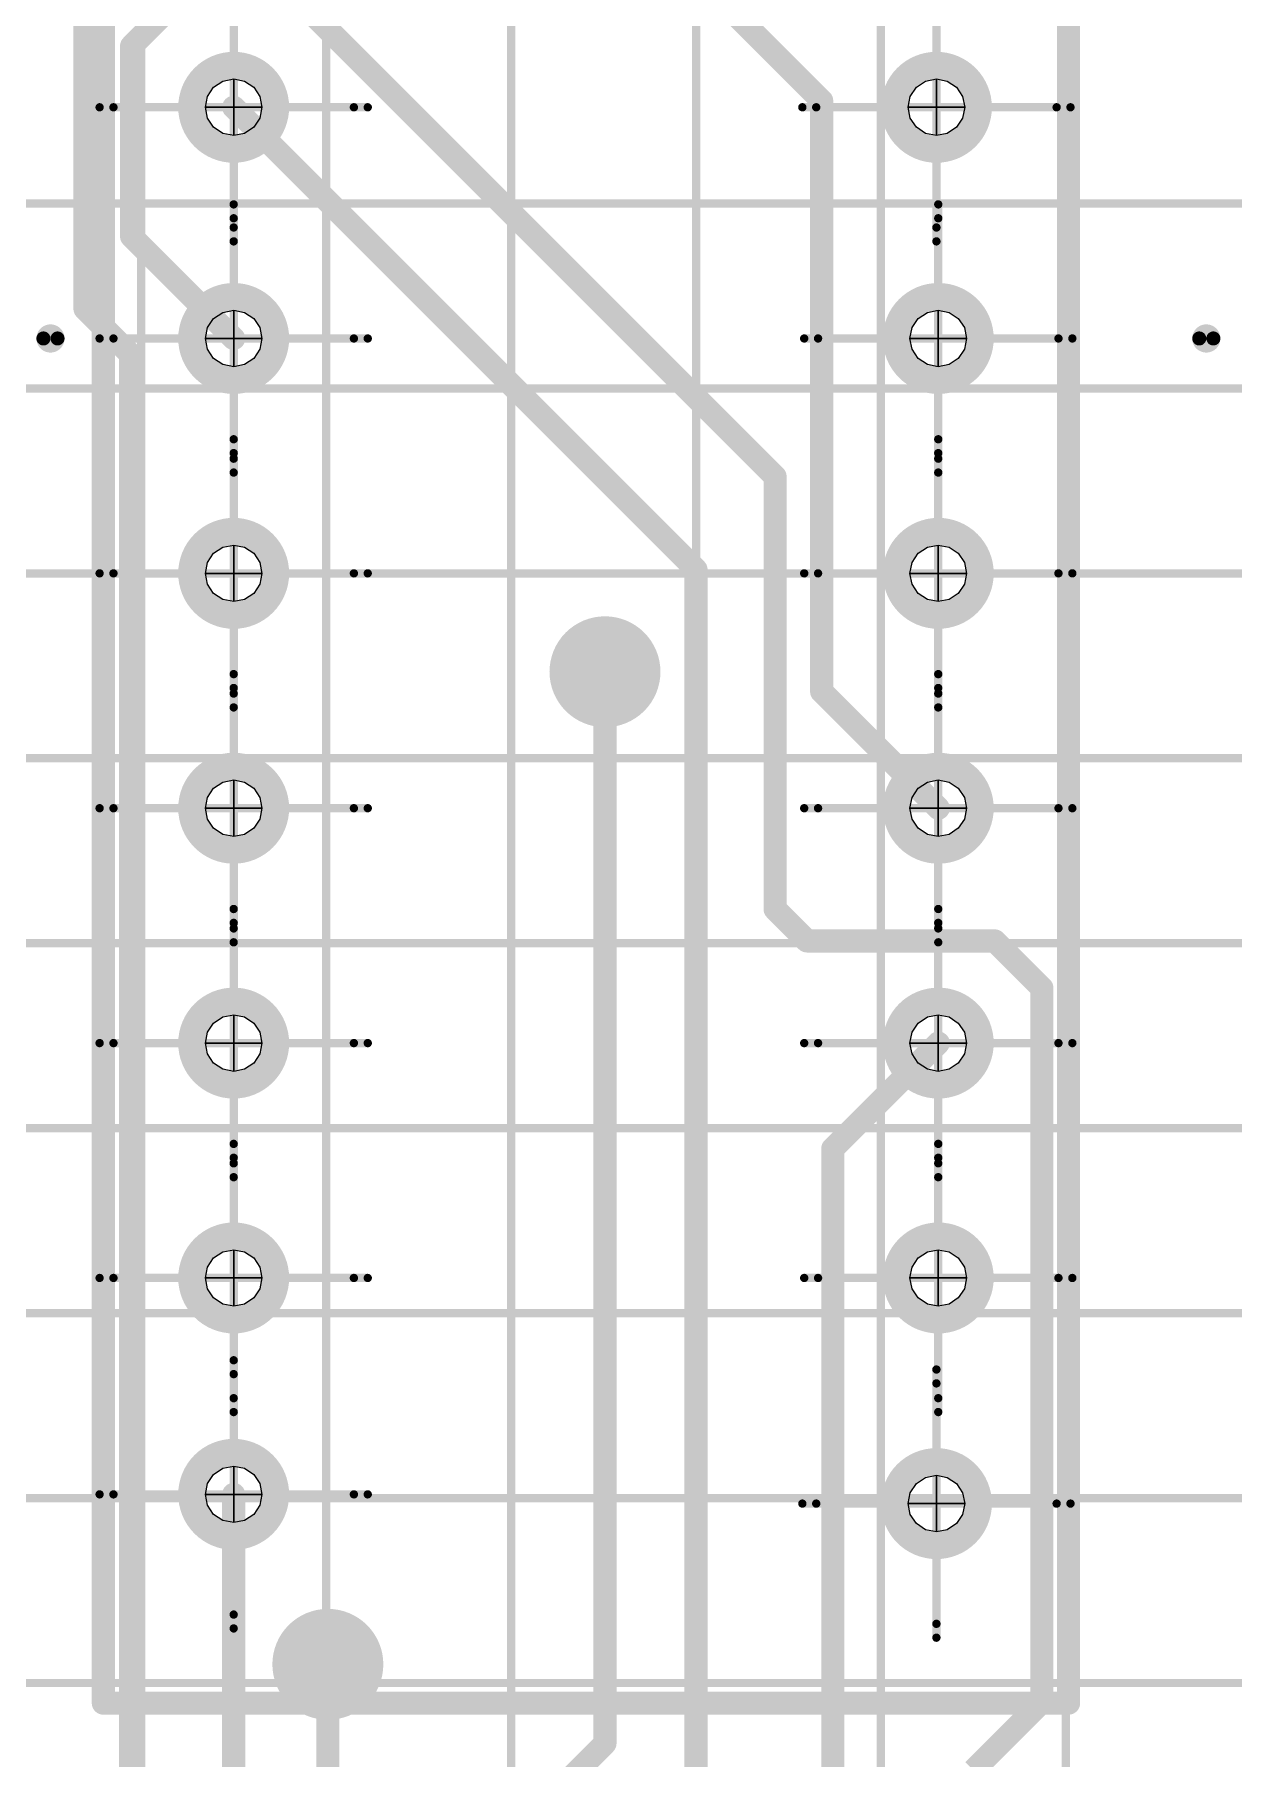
# Model space of a CAD drawing. Header units: millimetres. Extents: x 0 to 841, y 0 to 2540.
# Drawn here: x 138.69 to 164.63, y 2405.37 to 2442.65 of the extents above; entities that cross this region are included whole.
import ezdxf

# ---------------------------------------------------------------- set-up
doc = ezdxf.new("R2010")
doc.units = ezdxf.units.MM
for name, color, linetype in [('Mechanical11', 56, 'Continuous'), ('Mechanical12', 56, 'Continuous'), ('Mechanical7', 56, 'Continuous'), ('Mechanical9', 56, 'Continuous')]:
    doc.layers.add(name, color=color, linetype=linetype)

# ---------------------------------------------------------------- blocks, each defined once
blk = doc.blocks.new('BOASVIEW______T___O_______2_1_33_1_B_1')
at = {"layer": 'Mechanical12', "const_width": 0.5}
for points in [[(67.181, 155.565), (67.181, 194.275)], [(88.059, 155.565), (88.059, 194.275)], [(67.181, 155.565), (88.059, 155.565)]]:
    blk.add_lwpolyline(points, dxfattribs=at)
at = {"layer": 'Mechanical12'}
for points, const_width in [([(70.9, 190.08, 1), (69.1, 190.08, 1)], 0.6), ([(86.1, 190.08, 1), (84.3, 190.08, 1)], 0.6), ([(68.95, 190.08, 1), (69.25, 190.08, 1)], 0.3), ([(70.75, 190.08, 1), (71.05, 190.08, 1)], 0.3), ([(84.15, 190.08, 1), (84.45, 190.08, 1)], 0.3), ([(85.95, 190.08, 1), (86.25, 190.08, 1)], 0.3), ([(70.9, 185.08, 1), (69.1, 185.08, 1)], 0.6), ([(86.14, 185.08, 1), (84.34, 185.08, 1)], 0.6), ([(66.19, 185.08, 1), (65.885, 185.08, 1)], 0.305), ([(68.95, 185.08, 1), (69.25, 185.08, 1)], 0.3), ([(70.75, 185.08, 1), (71.05, 185.08, 1)], 0.3), ([(84.19, 185.08, 1), (84.49, 185.08, 1)], 0.3), ([(85.99, 185.08, 1), (86.29, 185.08, 1)], 0.3), ([(91.19, 185.08, 1), (90.885, 185.08, 1)], 0.305), ([(65.809, 185.08, 1), (65.961, 185.08, 1)], 0.152), ([(66.114, 185.08, 1), (66.266, 185.08, 1)], 0.152), ([(90.809, 185.08, 1), (90.961, 185.08, 1)], 0.152), ([(91.114, 185.08, 1), (91.266, 185.08, 1)], 0.152), ([(70.9, 180, 1), (69.1, 180, 1)], 0.6), ([(86.14, 180, 1), (84.34, 180, 1)], 0.6), ([(68.95, 180, 1), (69.25, 180, 1)], 0.3), ([(70.75, 180, 1), (71.05, 180, 1)], 0.3), ([(84.19, 180, 1), (84.49, 180, 1)], 0.3), ([(85.99, 180, 1), (86.29, 180, 1)], 0.3), ([(70.9, 174.92, 1), (69.1, 174.92, 1)], 0.6), ([(86.14, 174.92, 1), (84.34, 174.92, 1)], 0.6), ([(68.95, 174.92, 1), (69.25, 174.92, 1)], 0.3), ([(70.75, 174.92, 1), (71.05, 174.92, 1)], 0.3), ([(84.19, 174.92, 1), (84.49, 174.92, 1)], 0.3), ([(85.99, 174.92, 1), (86.29, 174.92, 1)], 0.3), ([(70.9, 169.84, 1), (69.1, 169.84, 1)], 0.6), ([(86.14, 169.84, 1), (84.34, 169.84, 1)], 0.6), ([(68.95, 169.84, 1), (69.25, 169.84, 1)], 0.3), ([(70.75, 169.84, 1), (71.05, 169.84, 1)], 0.3), ([(84.19, 169.84, 1), (84.49, 169.84, 1)], 0.3), ([(85.99, 169.84, 1), (86.29, 169.84, 1)], 0.3), ([(70.9, 164.76, 1), (69.1, 164.76, 1)], 0.6), ([(86.14, 164.76, 1), (84.34, 164.76, 1)], 0.6), ([(68.95, 164.76, 1), (69.25, 164.76, 1)], 0.3), ([(70.75, 164.76, 1), (71.05, 164.76, 1)], 0.3), ([(84.19, 164.76, 1), (84.49, 164.76, 1)], 0.3), ([(85.99, 164.76, 1), (86.29, 164.76, 1)], 0.3), ([(70.9, 160.08, 1), (69.1, 160.08, 1)], 0.6), ([(86.1, 159.88, 1), (84.3, 159.88, 1)], 0.6), ([(68.95, 160.08, 1), (69.25, 160.08, 1)], 0.3), ([(70.75, 160.08, 1), (71.05, 160.08, 1)], 0.3), ([(84.15, 159.88, 1), (84.45, 159.88, 1)], 0.3), ([(85.95, 159.88, 1), (86.25, 159.88, 1)], 0.3), ([(67.056, 155.565, 1), (67.306, 155.565, 1)], 0.25), ([(67.056, 155.565, 1), (67.306, 155.565, 1)], 0.25), ([(87.934, 155.565, 1), (88.184, 155.565, 1)], 0.25), ([(87.934, 155.565, 1), (88.184, 155.565, 1)], 0.25)]:
    blk.add_lwpolyline(points, format="xyb", close=True, dxfattribs=dict(at, const_width=const_width))
at = {"layer": 'Mechanical7', "const_width": 0.18}
for points in [[(70, 187.18), (70, 192.98)], [(85.2, 187.18), (85.2, 192.98)], [(67.1, 190.08), (72.9, 190.08)], [(82.3, 190.08), (88.1, 190.08)], [(70, 182.18), (70, 187.98)], [(85.24, 182.18), (85.24, 187.98)], [(67.1, 185.08), (72.9, 185.08)], [(82.34, 185.08), (88.14, 185.08)], [(70, 177.1), (70, 182.9)], [(85.24, 177.1), (85.24, 182.9)], [(67.1, 180), (72.9, 180)], [(82.34, 180), (88.14, 180)], [(70, 172.02), (70, 177.82)], [(85.24, 172.02), (85.24, 177.82)], [(67.1, 174.92), (72.9, 174.92)], [(82.34, 174.92), (88.14, 174.92)], [(70, 166.94), (70, 172.74)], [(85.24, 166.94), (85.24, 172.74)], [(67.1, 169.84), (72.9, 169.84)], [(82.34, 169.84), (88.14, 169.84)], [(70, 161.86), (70, 167.66)], [(85.24, 161.86), (85.24, 167.66)], [(67.1, 164.76), (72.9, 164.76)], [(82.34, 164.76), (88.14, 164.76)], [(70, 157.18), (70, 162.98)], [(85.2, 156.98), (85.2, 162.78)], [(67.1, 160.08), (72.9, 160.08)], [(82.3, 159.88), (88.1, 159.88)]]:
    blk.add_lwpolyline(points, dxfattribs=at)
at = {"layer": 'Mechanical7', "const_width": 0.09}
for points in [[(67.055, 190.08, 1), (67.145, 190.08, 1)], [(72.855, 190.08, 1), (72.945, 190.08, 1)], [(82.255, 190.08, 1), (82.345, 190.08, 1)], [(88.055, 190.08, 1), (88.145, 190.08, 1)], [(69.955, 187.98, 1), (70.045, 187.98, 1)], [(85.195, 187.98, 1), (85.285, 187.98, 1)], [(69.955, 187.18, 1), (70.045, 187.18, 1)], [(85.155, 187.18, 1), (85.245, 187.18, 1)], [(67.055, 185.08, 1), (67.145, 185.08, 1)], [(72.855, 185.08, 1), (72.945, 185.08, 1)], [(82.295, 185.08, 1), (82.385, 185.08, 1)], [(88.095, 185.08, 1), (88.185, 185.08, 1)], [(69.955, 182.9, 1), (70.045, 182.9, 1)], [(85.195, 182.9, 1), (85.285, 182.9, 1)], [(69.955, 182.18, 1), (70.045, 182.18, 1)], [(85.195, 182.18, 1), (85.285, 182.18, 1)], [(67.055, 180, 1), (67.145, 180, 1)], [(72.855, 180, 1), (72.945, 180, 1)], [(82.295, 180, 1), (82.385, 180, 1)], [(88.095, 180, 1), (88.185, 180, 1)], [(69.955, 177.82, 1), (70.045, 177.82, 1)], [(85.195, 177.82, 1), (85.285, 177.82, 1)], [(69.955, 177.1, 1), (70.045, 177.1, 1)], [(85.195, 177.1, 1), (85.285, 177.1, 1)], [(67.055, 174.92, 1), (67.145, 174.92, 1)], [(72.855, 174.92, 1), (72.945, 174.92, 1)], [(82.295, 174.92, 1), (82.385, 174.92, 1)], [(88.095, 174.92, 1), (88.185, 174.92, 1)], [(69.955, 172.74, 1), (70.045, 172.74, 1)], [(85.195, 172.74, 1), (85.285, 172.74, 1)], [(69.955, 172.02, 1), (70.045, 172.02, 1)], [(85.195, 172.02, 1), (85.285, 172.02, 1)], [(67.055, 169.84, 1), (67.145, 169.84, 1)], [(72.855, 169.84, 1), (72.945, 169.84, 1)], [(82.295, 169.84, 1), (82.385, 169.84, 1)], [(88.095, 169.84, 1), (88.185, 169.84, 1)], [(69.955, 167.66, 1), (70.045, 167.66, 1)], [(85.195, 167.66, 1), (85.285, 167.66, 1)], [(69.955, 166.94, 1), (70.045, 166.94, 1)], [(85.195, 166.94, 1), (85.285, 166.94, 1)], [(67.055, 164.76, 1), (67.145, 164.76, 1)], [(72.855, 164.76, 1), (72.945, 164.76, 1)], [(82.295, 164.76, 1), (82.385, 164.76, 1)], [(88.095, 164.76, 1), (88.185, 164.76, 1)], [(69.955, 162.98, 1), (70.045, 162.98, 1)], [(85.155, 162.78, 1), (85.245, 162.78, 1)], [(69.955, 161.86, 1), (70.045, 161.86, 1)], [(85.195, 161.86, 1), (85.285, 161.86, 1)], [(67.055, 160.08, 1), (67.145, 160.08, 1)], [(72.855, 160.08, 1), (72.945, 160.08, 1)], [(82.255, 159.88, 1), (82.345, 159.88, 1)], [(88.055, 159.88, 1), (88.145, 159.88, 1)], [(69.955, 157.18, 1), (70.045, 157.18, 1)], [(85.155, 156.98, 1), (85.245, 156.98, 1)]]:
    blk.add_lwpolyline(points, format="xyb", close=True, dxfattribs=at)
blk = doc.blocks.new('BOASVIEW______T___L_____2_1_1_1_B_4')
at = {"layer": 'Mechanical11'}
for p, q in [((70, 190.08), (70, 190.692)), ((70, 190.692), (70.234, 190.645)), ((70.234, 190.645), (70.433, 190.513)), ((85.2, 190.08), (85.2, 190.692)), ((85.2, 190.692), (85.434, 190.645)), ((85.434, 190.645), (85.633, 190.513)), ((70.433, 190.513), (70.565, 190.314)), ((70.565, 190.314), (70.612, 190.08)), ((85.633, 190.513), (85.765, 190.314)), ((85.765, 190.314), (85.812, 190.08)), ((70, 190.08), (70.612, 190.08)), ((70, 189.468), (70, 190.08)), ((70.612, 190.08), (70, 190.08)), ((70.565, 189.846), (70.433, 189.647)), ((70.612, 190.08), (70.565, 189.846)), ((85.2, 190.08), (85.812, 190.08)), ((85.2, 189.468), (85.2, 190.08)), ((85.812, 190.08), (85.2, 190.08)), ((85.765, 189.846), (85.633, 189.647)), ((85.812, 190.08), (85.765, 189.846)), ((70.234, 189.515), (70, 189.468)), ((70.433, 189.647), (70.234, 189.515)), ((85.434, 189.515), (85.2, 189.468)), ((85.633, 189.647), (85.434, 189.515)), ((70, 185.08), (70, 185.692)), ((70, 185.692), (70.234, 185.645)), ((70.234, 185.645), (70.433, 185.513)), ((70.433, 185.513), (70.565, 185.314)), ((85.24, 185.08), (85.24, 185.692)), ((85.24, 185.692), (85.474, 185.645)), ((85.474, 185.645), (85.673, 185.513)), ((85.673, 185.513), (85.805, 185.314)), ((70, 185.08), (70.612, 185.08)), ((70, 184.468), (70, 185.08)), ((70.612, 185.08), (70, 185.08)), ((70.565, 185.314), (70.612, 185.08)), ((70.612, 185.08), (70.565, 184.846)), ((85.24, 185.08), (85.852, 185.08)), ((85.24, 184.468), (85.24, 185.08)), ((85.852, 185.08), (85.24, 185.08)), ((85.805, 185.314), (85.852, 185.08)), ((85.852, 185.08), (85.805, 184.846)), ((70.433, 184.647), (70.234, 184.515)), ((70.565, 184.846), (70.433, 184.647)), ((85.673, 184.647), (85.474, 184.515)), ((85.805, 184.846), (85.673, 184.647)), ((70.234, 184.515), (70, 184.468)), ((85.474, 184.515), (85.24, 184.468)), ((70, 180), (70, 180.612)), ((70, 180.612), (70.234, 180.565)), ((70.234, 180.565), (70.433, 180.433)), ((85.24, 180), (85.24, 180.612)), ((85.24, 180.612), (85.474, 180.565)), ((85.474, 180.565), (85.673, 180.433)), ((70.433, 180.433), (70.565, 180.234)), ((70.565, 180.234), (70.612, 180)), ((85.673, 180.433), (85.805, 180.234)), ((85.805, 180.234), (85.852, 180)), ((70, 180), (70.612, 180)), ((70, 179.388), (70, 180)), ((70.612, 180), (70, 180)), ((70.565, 179.766), (70.433, 179.567)), ((70.612, 180), (70.565, 179.766)), ((85.24, 180), (85.852, 180)), ((85.24, 179.388), (85.24, 180)), ((85.852, 180), (85.24, 180)), ((85.805, 179.766), (85.673, 179.567)), ((85.852, 180), (85.805, 179.766)), ((70.234, 179.435), (70, 179.388)), ((70.433, 179.567), (70.234, 179.435)), ((85.474, 179.435), (85.24, 179.388)), ((85.673, 179.567), (85.474, 179.435)), ((70, 174.92), (70, 175.532)), ((70, 175.532), (70.234, 175.485)), ((70.234, 175.485), (70.433, 175.353)), ((70.433, 175.353), (70.565, 175.154)), ((85.24, 174.92), (85.24, 175.532)), ((85.24, 175.532), (85.474, 175.485)), ((85.474, 175.485), (85.673, 175.353)), ((85.673, 175.353), (85.805, 175.154)), ((70, 174.92), (70.612, 174.92)), ((70, 174.308), (70, 174.92)), ((70.612, 174.92), (70, 174.92)), ((70.565, 175.154), (70.612, 174.92)), ((70.612, 174.92), (70.565, 174.686)), ((85.24, 174.92), (85.852, 174.92)), ((85.24, 174.308), (85.24, 174.92)), ((85.852, 174.92), (85.24, 174.92)), ((85.805, 175.154), (85.852, 174.92)), ((85.852, 174.92), (85.805, 174.686)), ((70.565, 174.686), (70.433, 174.487)), ((85.805, 174.686), (85.673, 174.487)), ((70.234, 174.355), (70, 174.308)), ((70.433, 174.487), (70.234, 174.355)), ((85.474, 174.355), (85.24, 174.308)), ((85.673, 174.487), (85.474, 174.355)), ((70, 169.84), (70, 170.452)), ((70, 170.452), (70.234, 170.405)), ((85.24, 169.84), (85.24, 170.452)), ((85.24, 170.452), (85.474, 170.405)), ((70.234, 170.405), (70.433, 170.273)), ((70.433, 170.273), (70.565, 170.074)), ((70.565, 170.074), (70.612, 169.84)), ((85.474, 170.405), (85.673, 170.273)), ((85.673, 170.273), (85.805, 170.074)), ((85.805, 170.074), (85.852, 169.84)), ((70, 169.84), (70.612, 169.84)), ((70, 169.228), (70, 169.84)), ((70.612, 169.84), (70, 169.84)), ((70.612, 169.84), (70.565, 169.606)), ((85.24, 169.84), (85.852, 169.84)), ((85.24, 169.228), (85.24, 169.84)), ((85.852, 169.84), (85.24, 169.84)), ((85.852, 169.84), (85.805, 169.606)), ((70.433, 169.407), (70.234, 169.275)), ((70.565, 169.606), (70.433, 169.407)), ((85.673, 169.407), (85.474, 169.275)), ((85.805, 169.606), (85.673, 169.407)), ((70.234, 169.275), (70, 169.228)), ((85.474, 169.275), (85.24, 169.228)), ((70, 164.76), (70, 165.372)), ((70, 165.372), (70.234, 165.325)), ((70.234, 165.325), (70.433, 165.193)), ((70.433, 165.193), (70.565, 164.994)), ((85.24, 164.76), (85.24, 165.372)), ((85.24, 165.372), (85.474, 165.325)), ((85.474, 165.325), (85.673, 165.193)), ((85.673, 165.193), (85.805, 164.994)), ((70.565, 164.994), (70.612, 164.76)), ((85.805, 164.994), (85.852, 164.76)), ((70, 164.76), (70.612, 164.76)), ((70, 164.148), (70, 164.76)), ((70.612, 164.76), (70, 164.76)), ((70.565, 164.526), (70.433, 164.327)), ((70.612, 164.76), (70.565, 164.526)), ((85.24, 164.76), (85.852, 164.76)), ((85.24, 164.148), (85.24, 164.76)), ((85.852, 164.76), (85.24, 164.76)), ((85.805, 164.526), (85.673, 164.327)), ((85.852, 164.76), (85.805, 164.526)), ((70.234, 164.195), (70, 164.148)), ((70.433, 164.327), (70.234, 164.195)), ((85.474, 164.195), (85.24, 164.148)), ((85.673, 164.327), (85.474, 164.195)), ((70, 160.08), (70, 160.692)), ((70, 160.692), (70.234, 160.645)), ((70.234, 160.645), (70.433, 160.513)), ((70.433, 160.513), (70.565, 160.314)), ((85.2, 159.88), (85.2, 160.492)), ((85.2, 160.492), (85.434, 160.445)), ((85.434, 160.445), (85.633, 160.313)), ((70, 160.08), (70.612, 160.08)), ((70, 159.468), (70, 160.08)), ((70.612, 160.08), (70, 160.08)), ((70.565, 160.314), (70.612, 160.08)), ((70.612, 160.08), (70.565, 159.846)), ((85.633, 160.313), (85.765, 160.114)), ((85.765, 160.114), (85.812, 159.88)), ((70.433, 159.647), (70.234, 159.515)), ((70.565, 159.846), (70.433, 159.647)), ((85.2, 159.88), (85.812, 159.88)), ((85.2, 159.268), (85.2, 159.88)), ((85.812, 159.88), (85.2, 159.88)), ((85.765, 159.646), (85.633, 159.447)), ((85.812, 159.88), (85.765, 159.646)), ((70.234, 159.515), (70, 159.468)), ((85.434, 159.315), (85.2, 159.268)), ((85.633, 159.447), (85.434, 159.315))]:
    blk.add_line(p, q, dxfattribs=at)
for points, const_width in [([(78.381, 177.871, 1), (77.681, 177.871, 1)], 0.7), ([(77.506, 177.871, 1), (77.856, 177.871, 1)], 0.35), ([(78.206, 177.871, 1), (78.556, 177.871, 1)], 0.35), ([(72.387, 156.403, 1), (71.687, 156.403, 1)], 0.7), ([(71.512, 156.403, 1), (71.862, 156.403, 1)], 0.35), ([(72.212, 156.403, 1), (72.562, 156.403, 1)], 0.35)]:
    blk.add_lwpolyline(points, format="xyb", close=True, dxfattribs=dict(at, const_width=const_width))
at = {"layer": 'Mechanical12'}
for p, q in [((69.567, 190.513), (69.766, 190.645)), ((69.766, 190.645), (70, 190.692)), ((70, 190.692), (70, 190.08)), ((84.767, 190.513), (84.966, 190.645)), ((84.966, 190.645), (85.2, 190.692)), ((85.2, 190.692), (85.2, 190.08)), ((69.388, 190.08), (69.435, 190.314)), ((69.435, 190.314), (69.567, 190.513)), ((84.588, 190.08), (84.635, 190.314)), ((84.635, 190.314), (84.767, 190.513)), ((69.388, 190.08), (70, 190.08)), ((69.435, 189.846), (69.388, 190.08)), ((70, 190.08), (69.388, 190.08)), ((69.567, 189.647), (69.435, 189.846)), ((70, 190.08), (70, 189.468)), ((84.588, 190.08), (85.2, 190.08)), ((84.635, 189.846), (84.588, 190.08)), ((85.2, 190.08), (84.588, 190.08)), ((84.767, 189.647), (84.635, 189.846)), ((85.2, 190.08), (85.2, 189.468)), ((69.766, 189.515), (69.567, 189.647)), ((70, 189.468), (69.766, 189.515)), ((84.966, 189.515), (84.767, 189.647)), ((85.2, 189.468), (84.966, 189.515)), ((69.435, 185.314), (69.567, 185.513)), ((69.567, 185.513), (69.766, 185.645)), ((69.766, 185.645), (70, 185.692)), ((70, 185.692), (70, 185.08)), ((84.675, 185.314), (84.807, 185.513)), ((84.807, 185.513), (85.006, 185.645)), ((85.006, 185.645), (85.24, 185.692)), ((85.24, 185.692), (85.24, 185.08)), ((69.388, 185.08), (69.435, 185.314)), ((69.388, 185.08), (70, 185.08)), ((69.435, 184.846), (69.388, 185.08)), ((70, 185.08), (69.388, 185.08)), ((70, 185.08), (70, 184.468)), ((84.628, 185.08), (84.675, 185.314)), ((84.628, 185.08), (85.24, 185.08)), ((84.675, 184.846), (84.628, 185.08)), ((85.24, 185.08), (84.628, 185.08)), ((85.24, 185.08), (85.24, 184.468)), ((69.567, 184.647), (69.435, 184.846)), ((69.766, 184.515), (69.567, 184.647)), ((84.807, 184.647), (84.675, 184.846)), ((85.006, 184.515), (84.807, 184.647)), ((70, 184.468), (69.766, 184.515)), ((85.24, 184.468), (85.006, 184.515)), ((69.567, 180.433), (69.766, 180.565)), ((69.766, 180.565), (70, 180.612)), ((70, 180.612), (70, 180)), ((84.807, 180.433), (85.006, 180.565)), ((85.006, 180.565), (85.24, 180.612)), ((85.24, 180.612), (85.24, 180)), ((69.388, 180), (69.435, 180.234)), ((69.435, 180.234), (69.567, 180.433)), ((84.628, 180), (84.675, 180.234)), ((84.675, 180.234), (84.807, 180.433)), ((69.388, 180), (70, 180)), ((69.435, 179.766), (69.388, 180)), ((70, 180), (69.388, 180)), ((69.567, 179.567), (69.435, 179.766)), ((70, 180), (70, 179.388)), ((84.628, 180), (85.24, 180)), ((84.675, 179.766), (84.628, 180)), ((85.24, 180), (84.628, 180)), ((84.807, 179.567), (84.675, 179.766)), ((85.24, 180), (85.24, 179.388)), ((69.766, 179.435), (69.567, 179.567)), ((70, 179.388), (69.766, 179.435)), ((85.006, 179.435), (84.807, 179.567)), ((85.24, 179.388), (85.006, 179.435)), ((69.435, 175.154), (69.567, 175.353)), ((69.567, 175.353), (69.766, 175.485)), ((69.766, 175.485), (70, 175.532)), ((70, 175.532), (70, 174.92)), ((84.675, 175.154), (84.807, 175.353)), ((84.807, 175.353), (85.006, 175.485)), ((85.006, 175.485), (85.24, 175.532)), ((85.24, 175.532), (85.24, 174.92)), ((69.388, 174.92), (69.435, 175.154)), ((69.388, 174.92), (70, 174.92)), ((69.435, 174.686), (69.388, 174.92)), ((70, 174.92), (69.388, 174.92)), ((70, 174.92), (70, 174.308)), ((84.628, 174.92), (84.675, 175.154)), ((84.628, 174.92), (85.24, 174.92)), ((84.675, 174.686), (84.628, 174.92)), ((85.24, 174.92), (84.628, 174.92)), ((85.24, 174.92), (85.24, 174.308)), ((69.567, 174.487), (69.435, 174.686)), ((84.807, 174.487), (84.675, 174.686)), ((69.766, 174.355), (69.567, 174.487)), ((70, 174.308), (69.766, 174.355)), ((85.006, 174.355), (84.807, 174.487)), ((85.24, 174.308), (85.006, 174.355)), ((69.766, 170.405), (70, 170.452)), ((70, 170.452), (70, 169.84)), ((85.006, 170.405), (85.24, 170.452)), ((85.24, 170.452), (85.24, 169.84)), ((69.388, 169.84), (69.435, 170.074)), ((69.435, 170.074), (69.567, 170.273)), ((69.567, 170.273), (69.766, 170.405)), ((84.628, 169.84), (84.675, 170.074)), ((84.675, 170.074), (84.807, 170.273)), ((84.807, 170.273), (85.006, 170.405)), ((69.388, 169.84), (70, 169.84)), ((69.435, 169.606), (69.388, 169.84)), ((70, 169.84), (69.388, 169.84)), ((70, 169.84), (70, 169.228)), ((84.628, 169.84), (85.24, 169.84)), ((84.675, 169.606), (84.628, 169.84)), ((85.24, 169.84), (84.628, 169.84)), ((85.24, 169.84), (85.24, 169.228)), ((69.567, 169.407), (69.435, 169.606)), ((69.766, 169.275), (69.567, 169.407)), ((84.807, 169.407), (84.675, 169.606)), ((85.006, 169.275), (84.807, 169.407)), ((70, 169.228), (69.766, 169.275)), ((85.24, 169.228), (85.006, 169.275)), ((69.435, 164.994), (69.567, 165.193)), ((69.567, 165.193), (69.766, 165.325)), ((69.766, 165.325), (70, 165.372)), ((70, 165.372), (70, 164.76)), ((84.675, 164.994), (84.807, 165.193)), ((84.807, 165.193), (85.006, 165.325)), ((85.006, 165.325), (85.24, 165.372)), ((85.24, 165.372), (85.24, 164.76)), ((69.388, 164.76), (69.435, 164.994)), ((84.628, 164.76), (84.675, 164.994)), ((69.388, 164.76), (70, 164.76)), ((69.435, 164.526), (69.388, 164.76)), ((70, 164.76), (69.388, 164.76)), ((69.567, 164.327), (69.435, 164.526)), ((70, 164.76), (70, 164.148)), ((84.628, 164.76), (85.24, 164.76)), ((84.675, 164.526), (84.628, 164.76)), ((85.24, 164.76), (84.628, 164.76)), ((84.807, 164.327), (84.675, 164.526)), ((85.24, 164.76), (85.24, 164.148)), ((69.766, 164.195), (69.567, 164.327)), ((70, 164.148), (69.766, 164.195)), ((85.006, 164.195), (84.807, 164.327)), ((85.24, 164.148), (85.006, 164.195)), ((69.435, 160.314), (69.567, 160.513)), ((69.567, 160.513), (69.766, 160.645)), ((69.766, 160.645), (70, 160.692)), ((70, 160.692), (70, 160.08)), ((84.767, 160.313), (84.966, 160.445)), ((84.966, 160.445), (85.2, 160.492)), ((85.2, 160.492), (85.2, 159.88)), ((69.388, 160.08), (69.435, 160.314)), ((69.388, 160.08), (70, 160.08)), ((69.435, 159.846), (69.388, 160.08)), ((70, 160.08), (69.388, 160.08)), ((70, 160.08), (70, 159.468)), ((84.588, 159.88), (84.635, 160.114)), ((84.635, 160.114), (84.767, 160.313)), ((69.567, 159.647), (69.435, 159.846)), ((69.766, 159.515), (69.567, 159.647)), ((84.588, 159.88), (85.2, 159.88)), ((84.635, 159.646), (84.588, 159.88)), ((85.2, 159.88), (84.588, 159.88)), ((84.767, 159.447), (84.635, 159.646)), ((85.2, 159.88), (85.2, 159.268)), ((70, 159.468), (69.766, 159.515)), ((84.966, 159.315), (84.767, 159.447)), ((85.2, 159.268), (84.966, 159.315))]:
    blk.add_line(p, q, dxfattribs=at)
at = {"layer": 'Mechanical12', "const_width": 0.5}
for points in [[(79.644, 193.296), (82.718, 190.222)], [(67.792, 191.404), (68.676, 192.288)], [(71.516, 192.288), (81.71, 182.094)], [(66.784, 185.722), (66.784, 191.912)], [(67.792, 187.288), (67.792, 191.404)], [(70, 190.08), (80, 180.08)], [(82.718, 177.442), (82.718, 190.222)], [(67.792, 187.288), (70, 185.08)], [(66.784, 185.722), (67.77, 184.736)], [(67.77, 146), (67.77, 184.736)], [(81.71, 172.739), (81.71, 182.094)], [(80, 146), (80, 180.08)], [(78.031, 154.694), (78.031, 177.871)], [(82.718, 177.442), (85.24, 174.92)], [(81.71, 172.739), (82.4, 172.049)], [(82.4, 172.049), (86.464, 172.049)], [(86.464, 172.049), (87.48, 171.033)], [(87.48, 155.59), (87.48, 171.033)], [(82.959, 167.559), (85.24, 169.84)], [(82.959, 135.016), (82.959, 167.559)], [(70, 139.658), (70, 160.08)], [(72.037, 134.508), (72.037, 156.403)], [(86, 154.11), (87.48, 155.59)], [(74, 150.662), (78.031, 154.694)]]:
    blk.add_lwpolyline(points, dxfattribs=at)
at = {"layer": 'Mechanical12'}
for points, const_width in [([(67.667, 191.404, 1), (67.917, 191.404, 1)], 0.25), ([(67.667, 191.404, 1), (67.917, 191.404, 1)], 0.25), ([(70.9, 190.08, 1), (69.1, 190.08, 1)], 0.6), ([(86.1, 190.08, 1), (84.3, 190.08, 1)], 0.6), ([(68.95, 190.08, 1), (69.25, 190.08, 1)], 0.3), ([(69.875, 190.08, 1), (70.125, 190.08, 1)], 0.25), ([(70.75, 190.08, 1), (71.05, 190.08, 1)], 0.3), ([(82.593, 190.222, 1), (82.843, 190.222, 1)], 0.25), ([(82.593, 190.222, 1), (82.843, 190.222, 1)], 0.25), ([(84.15, 190.08, 1), (84.45, 190.08, 1)], 0.3), ([(85.95, 190.08, 1), (86.25, 190.08, 1)], 0.3), ([(67.667, 187.288, 1), (67.917, 187.288, 1)], 0.25), ([(67.667, 187.288, 1), (67.917, 187.288, 1)], 0.25), ([(70.9, 185.08, 1), (69.1, 185.08, 1)], 0.6), ([(86.14, 185.08, 1), (84.34, 185.08, 1)], 0.6), ([(66.659, 185.722, 1), (66.909, 185.722, 1)], 0.25), ([(66.659, 185.722, 1), (66.909, 185.722, 1)], 0.25), ([(68.95, 185.08, 1), (69.25, 185.08, 1)], 0.3), ([(69.875, 185.08, 1), (70.125, 185.08, 1)], 0.25), ([(70.75, 185.08, 1), (71.05, 185.08, 1)], 0.3), ([(84.19, 185.08, 1), (84.49, 185.08, 1)], 0.3), ([(85.99, 185.08, 1), (86.29, 185.08, 1)], 0.3), ([(67.645, 184.736, 1), (67.895, 184.736, 1)], 0.25), ([(67.645, 184.736, 1), (67.895, 184.736, 1)], 0.25), ([(81.585, 182.094, 1), (81.835, 182.094, 1)], 0.25), ([(81.585, 182.094, 1), (81.835, 182.094, 1)], 0.25), ([(70.9, 180, 1), (69.1, 180, 1)], 0.6), ([(86.14, 180, 1), (84.34, 180, 1)], 0.6), ([(68.95, 180, 1), (69.25, 180, 1)], 0.3), ([(70.75, 180, 1), (71.05, 180, 1)], 0.3), ([(79.875, 180.08, 1), (80.125, 180.08, 1)], 0.25), ([(79.875, 180.08, 1), (80.125, 180.08, 1)], 0.25), ([(84.19, 180, 1), (84.49, 180, 1)], 0.3), ([(85.99, 180, 1), (86.29, 180, 1)], 0.3), ([(78.981, 177.871, 1), (77.081, 177.871, 1)], 0.5), ([(76.956, 177.871, 1), (77.206, 177.871, 1)], 0.25), ([(77.906, 177.871, 1), (78.156, 177.871, 1)], 0.25), ([(78.856, 177.871, 1), (79.106, 177.871, 1)], 0.25), ([(82.593, 177.442, 1), (82.843, 177.442, 1)], 0.25), ([(82.593, 177.442, 1), (82.843, 177.442, 1)], 0.25), ([(70.9, 174.92, 1), (69.1, 174.92, 1)], 0.6), ([(86.14, 174.92, 1), (84.34, 174.92, 1)], 0.6), ([(68.95, 174.92, 1), (69.25, 174.92, 1)], 0.3), ([(70.75, 174.92, 1), (71.05, 174.92, 1)], 0.3), ([(84.19, 174.92, 1), (84.49, 174.92, 1)], 0.3), ([(85.115, 174.92, 1), (85.365, 174.92, 1)], 0.25), ([(85.99, 174.92, 1), (86.29, 174.92, 1)], 0.3), ([(81.585, 172.739, 1), (81.835, 172.739, 1)], 0.25), ([(81.585, 172.739, 1), (81.835, 172.739, 1)], 0.25), ([(82.275, 172.049, 1), (82.525, 172.049, 1)], 0.25), ([(82.275, 172.049, 1), (82.525, 172.049, 1)], 0.25), ([(86.339, 172.049, 1), (86.589, 172.049, 1)], 0.25), ([(86.339, 172.049, 1), (86.589, 172.049, 1)], 0.25), ([(87.355, 171.033, 1), (87.605, 171.033, 1)], 0.25), ([(87.355, 171.033, 1), (87.605, 171.033, 1)], 0.25), ([(70.9, 169.84, 1), (69.1, 169.84, 1)], 0.6), ([(86.14, 169.84, 1), (84.34, 169.84, 1)], 0.6), ([(68.95, 169.84, 1), (69.25, 169.84, 1)], 0.3), ([(70.75, 169.84, 1), (71.05, 169.84, 1)], 0.3), ([(84.19, 169.84, 1), (84.49, 169.84, 1)], 0.3), ([(85.115, 169.84, 1), (85.365, 169.84, 1)], 0.25), ([(85.99, 169.84, 1), (86.29, 169.84, 1)], 0.3), ([(82.834, 167.559, 1), (83.084, 167.559, 1)], 0.25), ([(82.834, 167.559, 1), (83.084, 167.559, 1)], 0.25), ([(70.9, 164.76, 1), (69.1, 164.76, 1)], 0.6), ([(86.14, 164.76, 1), (84.34, 164.76, 1)], 0.6), ([(68.95, 164.76, 1), (69.25, 164.76, 1)], 0.3), ([(70.75, 164.76, 1), (71.05, 164.76, 1)], 0.3), ([(84.19, 164.76, 1), (84.49, 164.76, 1)], 0.3), ([(85.99, 164.76, 1), (86.29, 164.76, 1)], 0.3), ([(70.9, 160.08, 1), (69.1, 160.08, 1)], 0.6), ([(86.1, 159.88, 1), (84.3, 159.88, 1)], 0.6), ([(68.95, 160.08, 1), (69.25, 160.08, 1)], 0.3), ([(70.75, 160.08, 1), (71.05, 160.08, 1)], 0.3), ([(69.875, 160.08, 1), (70.125, 160.08, 1)], 0.25), ([(84.15, 159.88, 1), (84.45, 159.88, 1)], 0.3), ([(85.95, 159.88, 1), (86.25, 159.88, 1)], 0.3), ([(72.987, 156.403, 1), (71.087, 156.403, 1)], 0.5), ([(70.962, 156.403, 1), (71.212, 156.403, 1)], 0.25), ([(71.912, 156.403, 1), (72.162, 156.403, 1)], 0.25), ([(72.862, 156.403, 1), (73.112, 156.403, 1)], 0.25), ([(87.355, 155.59, 1), (87.605, 155.59, 1)], 0.25), ([(87.355, 155.59, 1), (87.605, 155.59, 1)], 0.25), ([(77.906, 154.694, 1), (78.156, 154.694, 1)], 0.25), ([(77.906, 154.694, 1), (78.156, 154.694, 1)], 0.25)]:
    blk.add_lwpolyline(points, format="xyb", close=True, dxfattribs=dict(at, const_width=const_width))
at = {"layer": 'Mechanical7', "const_width": 0.18}
for points in [[(70, 187.48), (70, 192.68)], [(85.2, 187.48), (85.2, 192.68)], [(67.4, 190.08), (72.6, 190.08)], [(82.6, 190.08), (87.8, 190.08)], [(70, 182.48), (70, 187.68)], [(85.24, 182.48), (85.24, 187.68)], [(67.4, 185.08), (72.6, 185.08)], [(82.64, 185.08), (87.84, 185.08)], [(70, 177.4), (70, 182.6)], [(85.24, 177.4), (85.24, 182.6)], [(67.4, 180), (72.6, 180)], [(82.64, 180), (87.84, 180)], [(70, 172.32), (70, 177.52)], [(85.24, 172.32), (85.24, 177.52)], [(67.4, 174.92), (72.6, 174.92)], [(82.64, 174.92), (87.84, 174.92)], [(70, 167.24), (70, 172.44)], [(85.24, 167.24), (85.24, 172.44)], [(67.4, 169.84), (72.6, 169.84)], [(82.64, 169.84), (87.84, 169.84)], [(70, 162.16), (70, 167.36)], [(85.24, 162.16), (85.24, 167.36)], [(67.4, 164.76), (72.6, 164.76)], [(82.64, 164.76), (87.84, 164.76)], [(70, 157.48), (70, 162.68)], [(85.2, 157.28), (85.2, 162.48)], [(67.4, 160.08), (72.6, 160.08)], [(82.6, 159.88), (87.8, 159.88)]]:
    blk.add_lwpolyline(points, dxfattribs=at)
at = {"layer": 'Mechanical7', "const_width": 0.09}
for points in [[(67.355, 190.08, 1), (67.445, 190.08, 1)], [(72.555, 190.08, 1), (72.645, 190.08, 1)], [(82.555, 190.08, 1), (82.645, 190.08, 1)], [(87.755, 190.08, 1), (87.845, 190.08, 1)], [(69.955, 187.68, 1), (70.045, 187.68, 1)], [(69.955, 187.48, 1), (70.045, 187.48, 1)], [(85.155, 187.48, 1), (85.245, 187.48, 1)], [(85.195, 187.68, 1), (85.285, 187.68, 1)], [(67.355, 185.08, 1), (67.445, 185.08, 1)], [(72.555, 185.08, 1), (72.645, 185.08, 1)], [(82.595, 185.08, 1), (82.685, 185.08, 1)], [(87.795, 185.08, 1), (87.885, 185.08, 1)], [(69.955, 182.6, 1), (70.045, 182.6, 1)], [(69.955, 182.48, 1), (70.045, 182.48, 1)], [(85.195, 182.6, 1), (85.285, 182.6, 1)], [(85.195, 182.48, 1), (85.285, 182.48, 1)], [(67.355, 180, 1), (67.445, 180, 1)], [(72.555, 180, 1), (72.645, 180, 1)], [(82.595, 180, 1), (82.685, 180, 1)], [(87.795, 180, 1), (87.885, 180, 1)], [(69.955, 177.52, 1), (70.045, 177.52, 1)], [(85.195, 177.52, 1), (85.285, 177.52, 1)], [(69.955, 177.4, 1), (70.045, 177.4, 1)], [(85.195, 177.4, 1), (85.285, 177.4, 1)], [(67.355, 174.92, 1), (67.445, 174.92, 1)], [(72.555, 174.92, 1), (72.645, 174.92, 1)], [(82.595, 174.92, 1), (82.685, 174.92, 1)], [(87.795, 174.92, 1), (87.885, 174.92, 1)], [(69.955, 172.44, 1), (70.045, 172.44, 1)], [(69.955, 172.32, 1), (70.045, 172.32, 1)], [(85.195, 172.44, 1), (85.285, 172.44, 1)], [(85.195, 172.32, 1), (85.285, 172.32, 1)], [(67.355, 169.84, 1), (67.445, 169.84, 1)], [(72.555, 169.84, 1), (72.645, 169.84, 1)], [(82.595, 169.84, 1), (82.685, 169.84, 1)], [(87.795, 169.84, 1), (87.885, 169.84, 1)], [(69.955, 167.36, 1), (70.045, 167.36, 1)], [(85.195, 167.36, 1), (85.285, 167.36, 1)], [(69.955, 167.24, 1), (70.045, 167.24, 1)], [(85.195, 167.24, 1), (85.285, 167.24, 1)], [(67.355, 164.76, 1), (67.445, 164.76, 1)], [(72.555, 164.76, 1), (72.645, 164.76, 1)], [(82.595, 164.76, 1), (82.685, 164.76, 1)], [(87.795, 164.76, 1), (87.885, 164.76, 1)], [(69.955, 162.68, 1), (70.045, 162.68, 1)], [(69.955, 162.16, 1), (70.045, 162.16, 1)], [(85.155, 162.48, 1), (85.245, 162.48, 1)], [(85.195, 162.16, 1), (85.285, 162.16, 1)], [(67.355, 160.08, 1), (67.445, 160.08, 1)], [(72.555, 160.08, 1), (72.645, 160.08, 1)], [(82.555, 159.88, 1), (82.645, 159.88, 1)], [(87.755, 159.88, 1), (87.845, 159.88, 1)], [(69.955, 157.48, 1), (70.045, 157.48, 1)], [(85.155, 157.28, 1), (85.245, 157.28, 1)]]:
    blk.add_lwpolyline(points, format="xyb", close=True, dxfattribs=at)
at = {"layer": 'Mechanical9', "const_width": 0.18}
for points in [[(68, 0), (68, 210)], [(72, 0), (72, 210)], [(76, 0), (76, 210)], [(80, 0), (80, 210)], [(84, 0), (84, 210)], [(88, 0), (88, 210)], [(0, 188), (320, 188)], [(0, 184), (320, 184)], [(0, 180), (320, 180)], [(0, 176), (320, 176)], [(0, 172), (320, 172)], [(0, 168), (320, 168)], [(0, 164), (320, 164)], [(0, 160), (320, 160)], [(0, 156), (320, 156)]]:
    blk.add_lwpolyline(points, dxfattribs=at)

msp = doc.modelspace()

# ---------------------------------------------------------------- block references
for name in ['BOASVIEW______T___L_____2_1_1_1_B_4', 'BOASVIEW______T___O_______2_1_33_1_B_1']:
    msp.add_blockref(name, (73, 2251))

doc.saveas('drawing.dxf')
